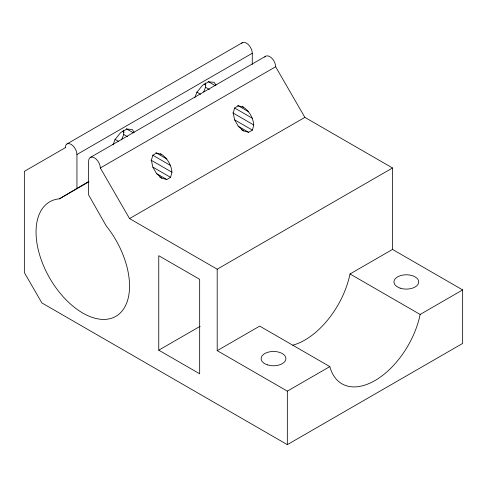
<?xml version="1.0" encoding="UTF-8"?>
<svg xmlns="http://www.w3.org/2000/svg" width="487" height="487" viewBox="0 0 487 487"><rect width="100%" height="100%" fill="white"/><g stroke="black" fill="none" stroke-linecap="round" stroke-linejoin="round"><path stroke-width="0.73" d="M159.718 177.012L161.684 178.145L166.816 179.52L170.578 177.347L171.954 172.215C171.314 164.618 167.035 157.52 160.4 153.691M241.534 129.773L243.5 130.906L248.632 132.281L252.394 130.114L253.77 124.982C253.13 117.379 248.851 110.281 242.216 106.458M113.051 144.797L115.139 139.416L120.569 132.671L126.827 129.055L132.257 129.536L134.211 132.324M121.61 139.86L123.698 134.479L123.698 130.139M194.867 97.564L196.955 92.183L202.385 85.432L208.643 81.816L214.073 82.303L216.027 85.085M203.688 91.952L205.514 87.24L205.514 82.9M65.721 147.464L24.35 171.351L24.35 272.574L41.882 302.938L287.33 444.643L462.65 343.426L462.65 289.917L392.522 249.429L392.522 167.978L217.202 269.195L129.542 218.584L100.322 167.972A8.267 4.773 60 0 0 94.478 157.855A8.267 4.773 60 0 0 88.634 161.227L88.634 194.97L106.166 225.816A66.116 38.175 60 0 1 118.603 314.45A66.116 38.175 60 0 1 46.977 273.097A66.116 38.175 60 0 1 59.414 198.824L88.768 181.395M66.969 143.945L242.289 42.728M76.946 188.219L76.946 154.476L252.266 53.26A8.267 4.773 60 0 0 247.932 44.238A8.267 4.773 60 0 0 241.363 43.587M90.345 157.441L265.665 56.224M100.322 167.972L275.642 66.756A8.267 4.773 60 0 0 271.308 57.734A8.267 4.773 60 0 0 264.739 57.082M59.414 198.824L88.963 181.767M129.542 218.584L304.862 117.367L392.522 167.978M158.762 350.171L199.67 373.791L199.67 279.319L158.762 255.699L158.762 350.171L200.133 326.29M217.202 269.195L217.202 350.646L259.705 326.113L329.833 366.601A66.116 38.175 -60 0 0 374.99 380.542A66.116 38.175 -60 0 0 420.147 314.456L462.65 289.917M292.76 345.198A66.116 38.175 -60 0 0 350.019 273.968L392.522 249.429M217.202 350.646L287.33 391.14L329.833 366.601M243.5 107.195L238.368 105.819L234.606 107.992L233.23 113.124L234.606 119.845L238.368 126.358L243.5 130.906M161.684 154.434L156.552 153.058L152.79 155.225L151.414 160.363L152.79 167.084L156.552 173.591L161.684 178.145M208.113 81.512L215.254 85.633M203.962 83.88L205.879 84.981M237.711 105.442L248.632 111.748M205.514 87.24L209.41 89.492M234.697 108.041L252.394 118.256M196.736 92.055L200.626 94.301M232.81 112.881L253.77 124.982M234.758 119.93L252.394 130.114M238.186 126.249L248.632 132.281M126.297 128.745L133.438 132.866M122.146 131.113L124.063 132.22M155.895 152.681L166.816 158.987M123.698 134.479L127.594 136.725M152.881 155.28L170.578 165.495M350.019 273.968L420.147 314.456M114.92 139.288L118.81 141.534M150.994 160.12L171.954 172.215M152.942 167.169L170.578 177.347M156.37 173.488L166.816 179.52M275.642 66.756L304.862 117.367M287.33 391.14L287.33 444.643M252.266 53.26L252.266 64.503M65.258 147.731A8.267 4.773 60 0 1 71.102 144.359A8.267 4.773 60 0 1 76.946 154.476M267.32 364.824A12.394 7.159 0 0 0 285.912 358.627A12.394 7.159 0 0 0 267.32 352.424A12.394 7.159 0 0 0 267.32 364.824M400.137 288.14A12.394 7.159 0 0 0 418.735 281.943A12.394 7.159 0 0 0 400.137 275.745A12.394 7.159 0 0 0 400.137 288.14"/></g></svg>
